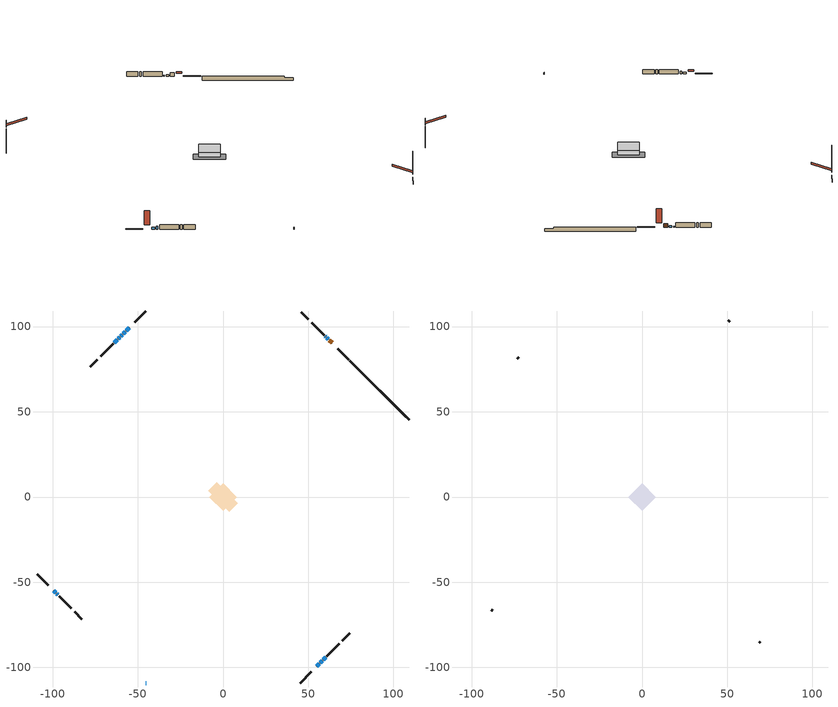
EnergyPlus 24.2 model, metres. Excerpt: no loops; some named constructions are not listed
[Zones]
conditioned space
 floor outside (Floor1 construction): -5.74,0 0,5.74 5.74,0 0,-5.74 z1.22
 floor adiabatic (AdiabaticFloorConstruction): -8.11,0 0,8.11 8.11,0 0,-8.11 z1.22
 floor foundation (Slab1 construction): -8.65,3.59 -3.59,8.65 8.65,-3.59 3.59,-8.65 z-1.19
 wall outside (RimJoist1 construction): 45.19,-109.1 51.68,-102.61 / -109.1,-45.19 -102.61,-51.68 / -45.19,109.1 -51.68,102.61 / 73.83,80.46 67.34,86.95 z1.22:1.52
 wall outside (AdiabaticWallConstruction 1): 63.94,90.35 62.41,91.88 z1.22:3.25
 wall outside (AdiabaticWallConstruction): -45.19,-109.1 -44.96,-109.1 z1.22:2.14; 55.08,-99.21 56.45,-97.84 z1.22:2.74; -99.21,-55.08 -98.06,-56.23 / -62.06,92.23 -63.86,90.44 z1.22:2.24; -97.4,-56.89 -96.82,-57.47 z1.22:2.85; 61.76,92.53 60.82,93.47 z1.22:2.03; 60.17,94.12 59.96,94.33 z1.22:1.56; -55.08,99.21 -56.81,97.48 z1.22:2.49; -57.46,96.83 -58.54,95.75 z1.22:2.8; -59.2,95.09 -59.92,94.37 z1.22:2.82; -60.57,93.72 -61.4,92.89 z1.22:1.83; 57.1,-97.19 58.18,-96.11 z1.22:2.31; 58.84,-95.45 60.19,-94.11 z1.22:2.87
 wall outside (Wall1 construction): 60.84,-93.45 68.08,-86.22 / -96.17,-58.12 -88.94,-65.36 / -64.51,89.78 -71.75,82.55 / 59.3,94.99 52.07,102.22 z1.22:3.66
 wall outside (Wall3 construction): 70.08,-84.22 74.3,-79.99 / -86.94,-67.36 -82.71,-71.58 / -73.75,80.55 -77.97,76.32 / 50.07,104.22 45.85,108.44 z1.22:3.66
 wall foundation (FoundationWall1 construction): 74.49,79.8,-1.19 74.49,79.8,1.22 105.64,48.65,1.22 105.64,48.65,0.35 109.1,45.19,0.35 109.1,45.19,-1.19
 window (WindowConstruction 9): -45.19,-109.1 -44.96,-109.1 z1.22:2.13
 window (WindowConstruction 6): 55.08,-99.21 56.45,-97.84 z1.22:2.74
 window (WindowConstruction 7): -99.21,-55.08 -98.06,-56.23 z1.22:2.23
 window (WindowConstruction 8): -97.4,-56.89 -96.83,-57.47 z1.22:2.84
 window (WindowConstruction 10): 61.76,92.53 60.82,93.47 z1.22:2.03
 window (WindowConstruction 11): 60.17,94.12 59.96,94.33 z1.22:1.56
 window (WindowConstruction 12): -55.08,99.21 -56.81,97.48 z1.22:2.49
 window (WindowConstruction): -57.46,96.83 -58.54,95.75 z1.22:2.8
 window (WindowConstruction 1): -59.2,95.09 -59.92,94.37 z1.22:2.82
 window (WindowConstruction 2): -60.58,93.72 -61.4,92.89 z1.22:1.83
 window (WindowConstruction 3): -62.06,92.23 -63.86,90.44 z1.22:2.23
 window (WindowConstruction 4): 57.1,-97.19 58.18,-96.11 z1.22:2.31
 window (WindowConstruction 5): 58.84,-95.45 60.19,-94.11 z1.22:2.87
 door (Door): 63.94,90.35 62.42,91.88 z1.22:3.25
 ceiling adiabatic (AdiabaticFloorConstruction): 0,-8.11 8.11,0 0,8.11 -8.11,0 z1.22
attic - vented
 floor to conditioned space (Floor2 construction Reversed): -8.14,0 0,8.14 8.14,0 0,-8.14 z3.66
 wall outside (Wall2 construction): 68.73,-85.56 69.42,-84.87 / -88.28,-66.01 -87.59,-66.7 / -72.4,81.89 -73.09,81.2 / 51.41,102.88 50.73,103.56 z1.22:3.66
 roof outside (Roof1 construction): 54.43,-99.87,3.66 46.5,-91.94,7.39 44.41,-94.03,7.39 52.34,-101.95,3.66; -99.87,-54.43,3.66 -91.94,-46.5,7.39 -94.03,-44.41,7.39 -101.95,-52.34,3.66; -54.43,99.87,3.66 -46.5,91.94,7.39 -44.41,94.03,7.39 -52.34,101.95,3.66; 64.6,89.7,3.66 56.67,81.77,7.39 58.76,79.68,7.39 66.68,87.61,3.66
[Material] Roughness=Rough; Thermal Absorptance=0.9
Name | Thickness {m} | Conductivity {W/m-K} | Density {kg/m3} | Specific Heat {J/kg-K} | Solar Absorptance | Visible Absorptance
ceiling stud and cavity | 0.1397 | 0.117363 | 65.682 | 1177.47 | 0.7 | 0.7
gypsum board | 0.0127 | 0.160291 | 801 | 837.4 | 0.6 | 0.6
[Construction]
Floor2 construction: ceiling stud and cavity, gypsum board
[EnergyManagementSystem:OutputVariable] Type of Data in Variable=Summed; Update Frequency=ZoneTimestep; Units=J
Name | EMS Variable | EMS Program or Subroutine
Energy Management System Output Variable 34 | loads_clg_skylights_solar | component_loads_program
Energy Management System Output Variable 35 | loads_clg_floors | component_loads_program
Energy Management System Output Variable 36 | loads_clg_slabs | component_loads_program
Energy Management System Output Variable 37 | loads_clg_internal_mass | component_loads_program
Energy Management System Output Variable 38 | loads_clg_infil | component_loads_program
Energy Management System Output Variable 39 | loads_clg_natvent | component_loads_program
Energy Management System Output Variable 40 | loads_clg_mechvent | component_loads_program
Energy Management System Output Variable 41 | loads_clg_whf | component_loads_program
Energy Management System Output Variable 42 | loads_clg_ducts | component_loads_program
Energy Management System Output Variable 43 | loads_clg_intgains | component_loads_program
Energy Management System Output Variable 44 | loads_clg_lighting | component_loads_program
Energy Management System Output Variable 45 | loads_htg_tot | total_loads_program
Energy Management System Output Variable 46 | loads_clg_tot | total_loads_program
[Schedule:Day:Interval]
interior lighting schedule day: No, 01:00, 0.108182, 04:00, 0.0901515, 05:00, 0.0991667, 06:00, 0.162273, 07:00, 0.270455, 08:00, 0.342576, 10:00, 0.369621, 11:00, 0.351591, 12:00, 0.333561, 13:00, 0.324545, 14:00, 0.31553, 15:00, 0.333561, 16:00, 0.369621, 17:00, 0.450758, 18:00, 0.585985, 19:00, 0.775303, 20:00, 0.955606, 21:00, 0.991667, 22:00, 0.712197, 23:00, 0.360606, 24:00, 0.162273
interior lighting schedule day 1: No, 01:00, 0.100909, 04:00, 0.0840909, 05:00, 0.0925, 06:00, 0.151364, 07:00, 0.252273, 08:00, 0.319545, 10:00, 0.344773, 11:00, 0.327955, 12:00, 0.311136, 13:00, 0.302727, 14:00, 0.294318, 15:00, 0.311136, 16:00, 0.344773, 17:00, 0.420455, 18:00, 0.546591, 19:00, 0.723182, 20:00, 0.891364, 21:00, 0.925, 22:00, 0.664318, 23:00, 0.336364, 24:00, 0.151364
interior lighting schedule day 2: No, 01:00, 0.0927273, 04:00, 0.0772727, 05:00, 0.085, 06:00, 0.139091, 07:00, 0.231818, 08:00, 0.293636, 10:00, 0.316818, 11:00, 0.301364, 12:00, 0.285909, 13:00, 0.278182, 14:00, 0.270455, 15:00, 0.285909, 16:00, 0.316818, 17:00, 0.386364, 18:00, 0.502273, 19:00, 0.664545, 20:00, 0.819091, 21:00, 0.85, 22:00, 0.610455, 23:00, 0.309091, 24:00, 0.139091
interior lighting schedule day 3: No, 01:00, 0.0845455, 04:00, 0.0704545, 05:00, 0.0775, 06:00, 0.126818, 07:00, 0.211364, 08:00, 0.267727, 10:00, 0.288864, 11:00, 0.274773, 12:00, 0.260682, 13:00, 0.253636, 14:00, 0.246591, 15:00, 0.260682, 16:00, 0.288864, 17:00, 0.352273, 18:00, 0.457955, 19:00, 0.605909, 20:00, 0.746818, 21:00, 0.775, 22:00, 0.556591, 23:00, 0.281818, 24:00, 0.126818
interior lighting schedule day 4: No, 01:00, 0.0763636, 04:00, 0.0636364, 05:00, 0.07, 06:00, 0.114545, 07:00, 0.190909, 08:00, 0.241818, 10:00, 0.260909, 11:00, 0.248182, 12:00, 0.235455, 13:00, 0.229091, 14:00, 0.222727, 15:00, 0.235455, 16:00, 0.260909, 17:00, 0.318182, 18:00, 0.413636, 19:00, 0.547273, 20:00, 0.674545, 21:00, 0.7, 22:00, 0.502727, 23:00, 0.254545, 24:00, 0.114545
interior lighting schedule day 5: No, 01:00, 0.0727273, 04:00, 0.0606061, 05:00, 0.0666667, 06:00, 0.109091, 07:00, 0.181818, 08:00, 0.230303, 10:00, 0.248485, 11:00, 0.236364, 12:00, 0.224242, 13:00, 0.218182, 14:00, 0.212121, 15:00, 0.224242, 16:00, 0.248485, 17:00, 0.30303, 18:00, 0.393939, 19:00, 0.521212, 20:00, 0.642424, 21:00, 0.666667, 22:00, 0.478788, 23:00, 0.242424, 24:00, 0.109091
interior lighting schedule day 6: No, 01:00, 0.0745455, 04:00, 0.0621212, 05:00, 0.0683333, 06:00, 0.111818, 07:00, 0.186364, 08:00, 0.236061, 10:00, 0.254697, 11:00, 0.242273, 12:00, 0.229848, 13:00, 0.223636, 14:00, 0.217424, 15:00, 0.229848, 16:00, 0.254697, 17:00, 0.310606, 18:00, 0.403788, 19:00, 0.534242, 20:00, 0.658485, 21:00, 0.683333, 22:00, 0.490758, 23:00, 0.248485, 24:00, 0.111818
interior lighting schedule day 7: No, 01:00, 0.08, 04:00, 0.0666667, 05:00, 0.0733333, 06:00, 0.12, 07:00, 0.2, 08:00, 0.253333, 10:00, 0.273333, 11:00, 0.26, 12:00, 0.246667, 13:00, 0.24, 14:00, 0.233333, 15:00, 0.246667, 16:00, 0.273333, 17:00, 0.333333, 18:00, 0.433333, 19:00, 0.573333, 20:00, 0.706667, 21:00, 0.733333, 22:00, 0.526667, 23:00, 0.266667, 24:00, 0.12
interior lighting schedule day 8: No, 01:00, 0.0890909, 04:00, 0.0742424, 05:00, 0.0816667, 06:00, 0.133636, 07:00, 0.222727, 08:00, 0.282121, 10:00, 0.304394, 11:00, 0.289545, 12:00, 0.274697, 13:00, 0.267273, 14:00, 0.259848, 15:00, 0.274697, 16:00, 0.304394, 17:00, 0.371212, 18:00, 0.482576, 19:00, 0.638485, 20:00, 0.78697, 21:00, 0.816667, 22:00, 0.586515, 23:00, 0.29697, 24:00, 0.133636
interior lighting schedule day 9: No, 01:00, 0.0972727, 04:00, 0.0810606, 05:00, 0.0891667, 06:00, 0.145909, 07:00, 0.243182, 08:00, 0.30803, 10:00, 0.332348, 11:00, 0.316136, 12:00, 0.299924, 13:00, 0.291818, 14:00, 0.283712, 15:00, 0.299924, 16:00, 0.332348, 17:00, 0.405303, 18:00, 0.526894, 19:00, 0.697121, 20:00, 0.859242, 21:00, 0.891667, 22:00, 0.640379, 23:00, 0.324242, 24:00, 0.145909
interior lighting schedule day 10: No, 01:00, 0.105455, 04:00, 0.0878788, 05:00, 0.0966667, 06:00, 0.158182, 07:00, 0.263636, 08:00, 0.333939, 10:00, 0.360303, 11:00, 0.342727, 12:00, 0.325152, 13:00, 0.316364, 14:00, 0.307576, 15:00, 0.325152, 16:00, 0.360303, 17:00, 0.439394, 18:00, 0.571212, 19:00, 0.755758, 20:00, 0.931515, 21:00, 0.966667, 22:00, 0.694242, 23:00, 0.351515, 24:00, 0.158182
interior lighting schedule day 11: No, 01:00, 0.109091, 04:00, 0.0909091, 05:00, 0.1, 06:00, 0.163636, 07:00, 0.272727, 08:00, 0.345455, 10:00, 0.372727, 11:00, 0.354545, 12:00, 0.336364, 13:00, 0.327273, 14:00, 0.318182, 15:00, 0.336364, 16:00, 0.372727, 17:00, 0.454545, 18:00, 0.590909, 19:00, 0.781818, 20:00, 0.963636, 21:00, 1, 22:00, 0.718182, 23:00, 0.363636, 24:00, 0.163636
interior lighting schedule default day; occupants schedule default day; clothes dryer schedule default day; cooking range schedule default day; mech vent bath fan 0 schedule default day; mech vent bath fan 1 schedule default day; mech vent bath fan 2 schedule default day; mech vent range fan 0 schedule default day; misc plug loads schedule default day; general water use schedule default day; heating setpoint default day; cooling setpoint default day; clothes dryer exhaust 0 schedule default day; cooling season schedule day; cooling season schedule day 2; cooling season schedule default day; exterior lighting schedule default day; natural vent schedule default day: No, 24:00, 0
occupants schedule day: No, 05:00, 0.426829, 06:00, 0.719512, 07:00, 1, 08:00, 0.670732, 09:00, 0.329268, 14:00, 0.170732, 15:00, 0.231707, 16:00, 0.329268, 17:00, 0.5, 18:00, 0.670732, 19:00, 0.829268, 21:00, 1, 22:00, 0.853659, 23:00, 0.646341, 24:00, 0.426829
clothes dryer schedule day; clothes dryer exhaust 0 schedule day: No, 01:00, 0.123457, 02:00, 0.0740741, 03:00, 0.0493827, 04:00, 0.0246914, 05:00, 0.0493827, 06:00, 0.0740741, 07:00, 0.197531, 08:00, 0.395062, 09:00, 0.592593, 10:00, 0.839506, 11:00, 0.962963, 12:00, 1, 13:00, 0.91358, 14:00, 0.82716, 15:00, 0.716049, 16:00, 0.753086, 17:00, 0.679012, 18:00, 0.666667, 20:00, 0.62963, 21:00, 0.641975, 22:00, 0.666667, 23:00, 0.54321, 24:00, 0.296296
cooking range schedule day: No, 05:00, 0.0597015, 06:00, 0.11194, 07:00, 0.171642, 08:00, 0.291045, 11:00, 0.343284, 12:00, 0.402985, 13:00, 0.462687, 14:00, 0.343284, 15:00, 0.291045, 16:00, 0.402985, 17:00, 0.567164, 18:00, 1, 19:00, 0.850746, 20:00, 0.432836, 21:00, 0.291045, 22:00, 0.231343, 23:00, 0.171642, 24:00, 0.11194
mech vent bath fan 0 schedule day; mech vent bath fan 1 schedule day; mech vent bath fan 2 schedule day: No, 07:00, 0, 15:00, 1, 24:00, 0
mech vent range fan 0 schedule day: No, 02:00, 1, 18:00, 0, 24:00, 1
misc plug loads schedule day: No, 06:00, 0.705882, 07:00, 0.745098, 08:00, 0.803922, 15:00, 0.823529, 16:00, 0.862745, 17:00, 0.921569, 18:00, 0.980392, 19:00, 1, 20:00, 0.980392, 21:00, 0.941176, 22:00, 0.862745, 23:00, 0.784314, 24:00, 0.72549
general water use schedule day: No, 01:00, 0.315068, 03:00, 0.287671, 04:00, 0.342466, 05:00, 0.369863, 06:00, 0.520548, 07:00, 0.60274, 08:00, 0.534247, 10:00, 0.506849, 11:00, 0.465753, 14:00, 0.479452, 15:00, 0.534247, 16:00, 0.589041, 17:00, 0.69863, 18:00, 0.876712, 19:00, 0.890411, 20:00, 0.986301, 21:00, 1, 22:00, 0.863014, 23:00, 0.616438, 24:00, 0.465753
heating setpoint day: No, 07:00, 16.6722, 23:00, 18.3278, 24:00, 16.6722
cooling setpoint day: No, 24:00, 25
cooling season schedule day 1: No, 24:00, 1
exterior lighting schedule day: No, 01:00, 0.566667, 03:00, 0.524167, 05:00, 0.495833, 06:00, 0.5525, 07:00, 0.623333, 08:00, 0.580833, 09:00, 0.439167, 10:00, 0.354167, 12:00, 0.34, 13:00, 0.354167, 14:00, 0.396667, 15:00, 0.425, 16:00, 0.495833, 17:00, 0.623333, 18:00, 0.793333, 19:00, 0.906667, 20:00, 0.963333, 21:00, 0.991667, 22:00, 0.920833, 23:00, 0.793333, 24:00, 0.665833
exterior lighting schedule day 1: No, 01:00, 0.528571, 03:00, 0.488929, 05:00, 0.4625, 06:00, 0.515357, 07:00, 0.581429, 08:00, 0.541786, 09:00, 0.409643, 10:00, 0.330357, 12:00, 0.317143, 13:00, 0.330357, 14:00, 0.37, 15:00, 0.396429, 16:00, 0.4625, 17:00, 0.581429, 18:00, 0.74, 19:00, 0.845714, 20:00, 0.898571, 21:00, 0.925, 22:00, 0.858929, 23:00, 0.74, 24:00, 0.621071
exterior lighting schedule day 10: No, 01:00, 0.552381, 03:00, 0.510952, 05:00, 0.483333, 06:00, 0.538571, 07:00, 0.607619, 08:00, 0.56619, 09:00, 0.428095, 10:00, 0.345238, 12:00, 0.331429, 13:00, 0.345238, 14:00, 0.386667, 15:00, 0.414286, 16:00, 0.483333, 17:00, 0.607619, 18:00, 0.773333, 19:00, 0.88381, 20:00, 0.939048, 21:00, 0.966667, 22:00, 0.897619, 23:00, 0.773333, 24:00, 0.649048
exterior lighting schedule day 11: No, 01:00, 0.571429, 03:00, 0.528571, 05:00, 0.5, 06:00, 0.557143, 07:00, 0.628571, 08:00, 0.585714, 09:00, 0.442857, 10:00, 0.357143, 12:00, 0.342857, 13:00, 0.357143, 14:00, 0.4, 15:00, 0.428571, 16:00, 0.5, 17:00, 0.628571, 18:00, 0.8, 19:00, 0.914286, 20:00, 0.971429, 21:00, 1, 22:00, 0.928571, 23:00, 0.8, 24:00, 0.671429
exterior lighting schedule day 2: No, 01:00, 0.485714, 03:00, 0.449286, 05:00, 0.425, 06:00, 0.473571, 07:00, 0.534286, 08:00, 0.497857, 09:00, 0.376429, 10:00, 0.303571, 12:00, 0.291429, 13:00, 0.303571, 14:00, 0.34, 15:00, 0.364286, 16:00, 0.425, 17:00, 0.534286, 18:00, 0.68, 19:00, 0.777143, 20:00, 0.825714, 21:00, 0.85, 22:00, 0.789286, 23:00, 0.68, 24:00, 0.570714
exterior lighting schedule day 3: No, 01:00, 0.442857, 03:00, 0.409643, 05:00, 0.3875, 06:00, 0.431786, 07:00, 0.487143, 08:00, 0.453929, 09:00, 0.343214, 10:00, 0.276786, 12:00, 0.265714, 13:00, 0.276786, 14:00, 0.31, 15:00, 0.332143, 16:00, 0.3875, 17:00, 0.487143, 18:00, 0.62, 19:00, 0.708571, 20:00, 0.752857, 21:00, 0.775, 22:00, 0.719643, 23:00, 0.62, 24:00, 0.520357
exterior lighting schedule day 4: No, 01:00, 0.4, 03:00, 0.37, 05:00, 0.35, 06:00, 0.39, 07:00, 0.44, 08:00, 0.41, 09:00, 0.31, 10:00, 0.25, 12:00, 0.24, 13:00, 0.25, 14:00, 0.28, 15:00, 0.3, 16:00, 0.35, 17:00, 0.44, 18:00, 0.56, 19:00, 0.64, 20:00, 0.68, 21:00, 0.7, 22:00, 0.65, 23:00, 0.56, 24:00, 0.47
exterior lighting schedule day 5: No, 01:00, 0.380952, 03:00, 0.352381, 05:00, 0.333333, 06:00, 0.371429, 07:00, 0.419048, 08:00, 0.390476, 09:00, 0.295238, 10:00, 0.238095, 12:00, 0.228571, 13:00, 0.238095, 14:00, 0.266667, 15:00, 0.285714, 16:00, 0.333333, 17:00, 0.419048, 18:00, 0.533333, 19:00, 0.609524, 20:00, 0.647619, 21:00, 0.666667, 22:00, 0.619048, 23:00, 0.533333, 24:00, 0.447619
exterior lighting schedule day 6: No, 01:00, 0.390476, 03:00, 0.36119, 05:00, 0.341667, 06:00, 0.380714, 07:00, 0.429524, 08:00, 0.400238, 09:00, 0.302619, 10:00, 0.244048, 12:00, 0.234286, 13:00, 0.244048, 14:00, 0.273333, 15:00, 0.292857, 16:00, 0.341667, 17:00, 0.429524, 18:00, 0.546667, 19:00, 0.624762, 20:00, 0.66381, 21:00, 0.683333, 22:00, 0.634524, 23:00, 0.546667, 24:00, 0.45881
exterior lighting schedule day 7: No, 01:00, 0.419048, 03:00, 0.387619, 05:00, 0.366667, 06:00, 0.408571, 07:00, 0.460952, 08:00, 0.429524, 09:00, 0.324762, 10:00, 0.261905, 12:00, 0.251429, 13:00, 0.261905, 14:00, 0.293333, 15:00, 0.314286, 16:00, 0.366667, 17:00, 0.460952, 18:00, 0.586667, 19:00, 0.670476, 20:00, 0.712381, 21:00, 0.733333, 22:00, 0.680952, 23:00, 0.586667, 24:00, 0.492381
exterior lighting schedule day 8: No, 01:00, 0.466667, 03:00, 0.431667, 05:00, 0.408333, 06:00, 0.455, 07:00, 0.513333, 08:00, 0.478333, 09:00, 0.361667, 10:00, 0.291667, 12:00, 0.28, 13:00, 0.291667, 14:00, 0.326667, 15:00, 0.35, 16:00, 0.408333, 17:00, 0.513333, 18:00, 0.653333, 19:00, 0.746667, 20:00, 0.793333, 21:00, 0.816667, 22:00, 0.758333, 23:00, 0.653333, 24:00, 0.548333
exterior lighting schedule day 9: No, 01:00, 0.509524, 03:00, 0.47131, 05:00, 0.445833, 06:00, 0.496786, 07:00, 0.560476, 08:00, 0.522262, 09:00, 0.394881, 10:00, 0.318452, 12:00, 0.305714, 13:00, 0.318452, 14:00, 0.356667, 15:00, 0.382143, 16:00, 0.445833, 17:00, 0.560476, 18:00, 0.713333, 19:00, 0.815238, 20:00, 0.86619, 21:00, 0.891667, 22:00, 0.827976, 23:00, 0.713333, 24:00, 0.59869
[Schedule:Week:Daily]
heating setpoint Week Rule - Jan1-Dec31: heating setpoint day, heating setpoint day, heating setpoint day, heating setpoint day, heating setpoint day, heating setpoint day, heating setpoint day, heating setpoint default day, heating setpoint default day, heating setpoint default day, heating setpoint default day, heating setpoint default day
cooling setpoint Week Rule - Jan1-Dec31: cooling setpoint day, cooling setpoint day, cooling setpoint day, cooling setpoint day, cooling setpoint day, cooling setpoint day, cooling setpoint day, cooling setpoint default day, cooling setpoint default day, cooling setpoint default day, cooling setpoint default day, cooling setpoint default day
clothes dryer exhaust 0 schedule Week Rule - Jan1-Dec31: clothes dryer exhaust 0 schedule day, clothes dryer exhaust 0 schedule day, clothes dryer exhaust 0 schedule day, clothes dryer exhaust 0 schedule day, clothes dryer exhaust 0 schedule day, clothes dryer exhaust 0 schedule day, clothes dryer exhaust 0 schedule day, clothes dryer exhaust 0 schedule default day, clothes dryer exhaust 0 schedule default day, clothes dryer exhaust 0 schedule default day, clothes dryer exhaust 0 schedule default day, clothes dryer exhaust 0 schedule default day
cooling season schedule Week Rule - Jan1-May26: cooling season schedule day, cooling season schedule day, cooling season schedule day, cooling season schedule day, cooling season schedule day, cooling season schedule day, cooling season schedule day, cooling season schedule default day, cooling season schedule default day, cooling season schedule default day, cooling season schedule default day, cooling season schedule default day
cooling season schedule Week Rule - May27-Jun2: cooling season schedule day, cooling season schedule day, cooling season schedule day, cooling season schedule day, cooling season schedule day, cooling season schedule day 1, cooling season schedule day 1, cooling season schedule default day, cooling season schedule default day, cooling season schedule default day, cooling season schedule default day, cooling season schedule default day
cooling season schedule Week Rule - Jun3-Aug25: cooling season schedule day 1, cooling season schedule day 1, cooling season schedule day 1, cooling season schedule day 1, cooling season schedule day 1, cooling season schedule day 1, cooling season schedule day 1, cooling season schedule default day, cooling season schedule default day, cooling season schedule default day, cooling season schedule default day, cooling season schedule default day
cooling season schedule Week Rule - Aug26-Sep1: cooling season schedule day 1, cooling season schedule day 1, cooling season schedule day 1, cooling season schedule day 1, cooling season schedule day 1, cooling season schedule day 1, cooling season schedule day 2, cooling season schedule default day, cooling season schedule default day, cooling season schedule default day, cooling season schedule default day, cooling season schedule default day
cooling season schedule Week Rule - Sep2-Dec31: cooling season schedule day 2, cooling season schedule day 2, cooling season schedule day 2, cooling season schedule day 2, cooling season schedule day 2, cooling season schedule day 2, cooling season schedule day 2, cooling season schedule default day, cooling season schedule default day, cooling season schedule default day, cooling season schedule default day, cooling season schedule default day
exterior lighting schedule Week Rule - Jun3-Jun30: exterior lighting schedule day 5, exterior lighting schedule day 5, exterior lighting schedule day 5, exterior lighting schedule day 5, exterior lighting schedule day 5, exterior lighting schedule day 5, exterior lighting schedule day 5, exterior lighting schedule default day, exterior lighting schedule default day, exterior lighting schedule default day, exterior lighting schedule default day, exterior lighting schedule default day
exterior lighting schedule Week Rule - Jul1-Jul28: exterior lighting schedule day 6, exterior lighting schedule day 6, exterior lighting schedule day 6, exterior lighting schedule day 6, exterior lighting schedule day 6, exterior lighting schedule day 6, exterior lighting schedule day 6, exterior lighting schedule default day, exterior lighting schedule default day, exterior lighting schedule default day, exterior lighting schedule default day, exterior lighting schedule default day
exterior lighting schedule Week Rule - Jul29-Aug4: exterior lighting schedule day 6, exterior lighting schedule day 6, exterior lighting schedule day 6, exterior lighting schedule day 7, exterior lighting schedule day 7, exterior lighting schedule day 7, exterior lighting schedule day 7, exterior lighting schedule default day, exterior lighting schedule default day, exterior lighting schedule default day, exterior lighting schedule default day, exterior lighting schedule default day
exterior lighting schedule Week Rule - Aug5-Aug25: exterior lighting schedule day 7, exterior lighting schedule day 7, exterior lighting schedule day 7, exterior lighting schedule day 7, exterior lighting schedule day 7, exterior lighting schedule day 7, exterior lighting schedule day 7, exterior lighting schedule default day, exterior lighting schedule default day, exterior lighting schedule default day, exterior lighting schedule default day, exterior lighting schedule default day
exterior lighting schedule Week Rule - Aug26-Sep1: exterior lighting schedule day 7, exterior lighting schedule day 7, exterior lighting schedule day 7, exterior lighting schedule day 7, exterior lighting schedule day 7, exterior lighting schedule day 7, exterior lighting schedule day 8, exterior lighting schedule default day, exterior lighting schedule default day, exterior lighting schedule default day, exterior lighting schedule default day, exterior lighting schedule default day
exterior lighting schedule Week Rule - Sep2-Sep29: exterior lighting schedule day 8, exterior lighting schedule day 8, exterior lighting schedule day 8, exterior lighting schedule day 8, exterior lighting schedule day 8, exterior lighting schedule day 8, exterior lighting schedule day 8, exterior lighting schedule default day, exterior lighting schedule default day, exterior lighting schedule default day, exterior lighting schedule default day, exterior lighting schedule default day
exterior lighting schedule Week Rule - Sep30-Oct6: exterior lighting schedule day 8, exterior lighting schedule day 9, exterior lighting schedule day 9, exterior lighting schedule day 9, exterior lighting schedule day 9, exterior lighting schedule day 9, exterior lighting schedule day 9, exterior lighting schedule default day, exterior lighting schedule default day, exterior lighting schedule default day, exterior lighting schedule default day, exterior lighting schedule default day
exterior lighting schedule Week Rule - Oct7-Oct27: exterior lighting schedule day 9, exterior lighting schedule day 9, exterior lighting schedule day 9, exterior lighting schedule day 9, exterior lighting schedule day 9, exterior lighting schedule day 9, exterior lighting schedule day 9, exterior lighting schedule default day, exterior lighting schedule default day, exterior lighting schedule default day, exterior lighting schedule default day, exterior lighting schedule default day
exterior lighting schedule Week Rule - Oct28-Nov3: exterior lighting schedule day 9, exterior lighting schedule day 9, exterior lighting schedule day 9, exterior lighting schedule day 9, exterior lighting schedule day 10, exterior lighting schedule day 10, exterior lighting schedule day 10, exterior lighting schedule default day, exterior lighting schedule default day, exterior lighting schedule default day, exterior lighting schedule default day, exterior lighting schedule default day
exterior lighting schedule Week Rule - Nov4-Nov24: exterior lighting schedule day 10, exterior lighting schedule day 10, exterior lighting schedule day 10, exterior lighting schedule day 10, exterior lighting schedule day 10, exterior lighting schedule day 10, exterior lighting schedule day 10, exterior lighting schedule default day, exterior lighting schedule default day, exterior lighting schedule default day, exterior lighting schedule default day, exterior lighting schedule default day
exterior lighting schedule Week Rule - Nov25-Dec1: exterior lighting schedule day 10, exterior lighting schedule day 10, exterior lighting schedule day 10, exterior lighting schedule day 10, exterior lighting schedule day 10, exterior lighting schedule day 10, exterior lighting schedule day 11, exterior lighting schedule default day, exterior lighting schedule default day, exterior lighting schedule default day, exterior lighting schedule default day, exterior lighting schedule default day
exterior lighting schedule Week Rule - Dec2-Dec31: exterior lighting schedule day 11, exterior lighting schedule day 11, exterior lighting schedule day 11, exterior lighting schedule day 11, exterior lighting schedule day 11, exterior lighting schedule day 11, exterior lighting schedule day 11, exterior lighting schedule default day, exterior lighting schedule default day, exterior lighting schedule default day, exterior lighting schedule default day, exterior lighting schedule default day
natural vent schedule Week Rule - Jan1-Dec31: natural vent schedule default day, natural vent schedule default day, natural vent schedule default day, natural vent schedule default day, natural vent schedule default day, natural vent schedule default day, natural vent schedule default day, natural vent schedule default day, natural vent schedule default day, natural vent schedule default day, natural vent schedule default day, natural vent schedule default day
[Schedule:Year]
heating setpoint: heating setpoint Week Rule - Jan1-Dec31, 1, 1, 12, 31
cooling setpoint: cooling setpoint Week Rule - Jan1-Dec31, 1, 1, 12, 31
clothes dryer exhaust 0 schedule: clothes dryer exhaust 0 schedule Week Rule - Jan1-Dec31, 1, 1, 12, 31
cooling season schedule: cooling season schedule Week Rule - Jan1-May26, 1, 1, 5, 26, cooling season schedule Week Rule - May27-Jun2, 5, 27, 6, 2, cooling season schedule Week Rule - Jun3-Aug25, 6, 3, 8, 25, cooling season schedule Week Rule - Aug26-Sep1, 8, 26, 9, 1, cooling season schedule Week Rule - Sep2-Dec31, 9, 2, 12, 31
natural vent schedule: natural vent schedule Week Rule - Jan1-Dec31, 1, 1, 12, 31
